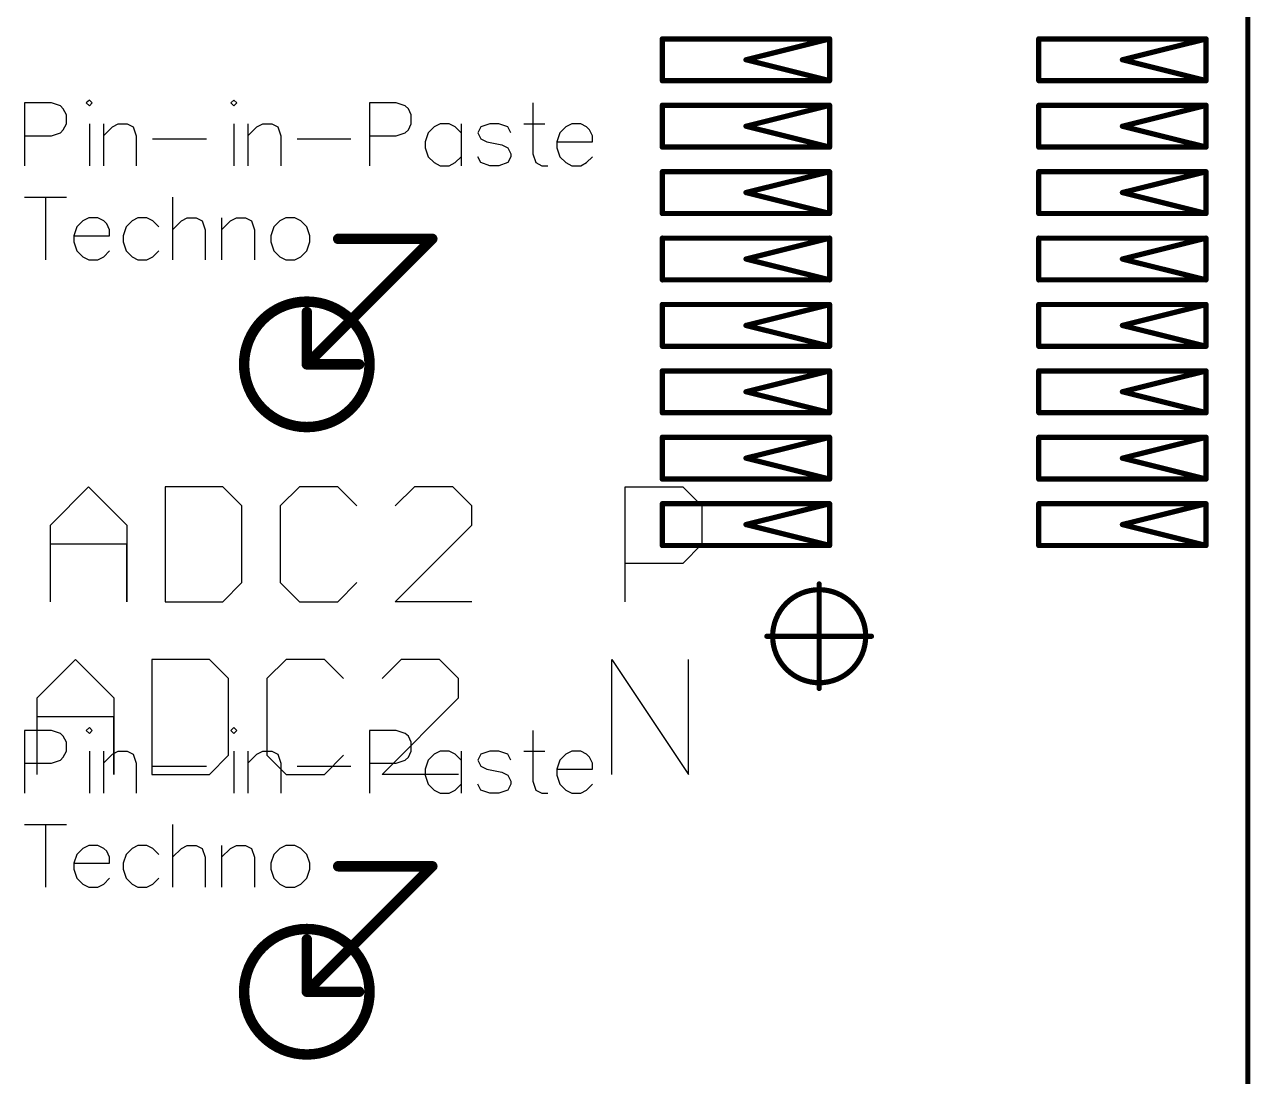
# Model space of a CAD drawing. Header units: millimetres. Extents: x 62 to 174, y 88 to 123.
# Drawn here: x 162.77 to 174.5, y 95.81 to 105.87 of the extents above; entities that cross this region are included whole.
import ezdxf

# ---------------------------------------------------------------- set-up
doc = ezdxf.new("R2010")
doc.units = ezdxf.units.MM
doc.layers.add('Mechanical1', color=6, linetype='Continuous')
doc.layers.add('Mechanical8', color=56, linetype='Continuous')

# ---------------------------------------------------------------- blocks, each defined once
blk = doc.blocks.new('AMPHENOL_SMP_MSLD_PCT_10_3')
at = {"layer": 'Mechanical8'}
for p, q in [((-2.443, 2.5), (-2.7, 2.5)), ((-2.7, 2.5), (-2.7, 1.9)), ((-2.357, 2.471), (-2.443, 2.5)), ((-2.329, 2.443), (-2.357, 2.471)), ((-2.08, 2.528), (-2.109, 2.5)), ((-2.109, 2.5), (-2.08, 2.471)), ((-2.052, 2.5), (-2.08, 2.528)), ((-2.08, 2.471), (-2.052, 2.5)), ((-0.698, 2.528), (-0.726, 2.5)), ((-0.726, 2.5), (-0.698, 2.471)), ((-0.669, 2.5), (-0.698, 2.528)), ((-0.698, 2.471), (-0.669, 2.5)), ((0.856, 2.5), (0.599, 2.5)), ((0.599, 2.5), (0.599, 1.9)), ((0.942, 2.471), (0.856, 2.5)), ((0.971, 2.443), (0.942, 2.471)), ((2.162, 2.5), (2.162, 2.014)), ((-2.3, 2.386), (-2.329, 2.443)), ((-2.3, 2.3), (-2.3, 2.386)), ((0.999, 2.386), (0.971, 2.443)), ((0.999, 2.3), (0.999, 2.386)), ((-2.357, 2.214), (-2.329, 2.243)), ((-2.329, 2.243), (-2.3, 2.3)), ((-2.08, 2.3), (-2.08, 1.9)), ((-1.946, 2.3), (-1.946, 1.9)), ((-1.946, 2.186), (-1.86, 2.271)), ((-1.86, 2.271), (-1.803, 2.3)), ((-1.803, 2.3), (-1.717, 2.3)), ((-1.717, 2.3), (-1.66, 2.271)), ((-1.66, 2.271), (-1.632, 2.186)), ((-0.698, 2.3), (-0.698, 1.9)), ((-0.563, 2.3), (-0.563, 1.9)), ((-0.563, 2.186), (-0.478, 2.271)), ((-0.478, 2.271), (-0.42, 2.3)), ((-0.42, 2.3), (-0.335, 2.3)), ((-0.335, 2.3), (-0.278, 2.271)), ((-0.278, 2.271), (-0.249, 2.186)), ((0.942, 2.214), (0.971, 2.243)), ((0.971, 2.243), (0.999, 2.3)), ((1.219, 2.271), (1.162, 2.214)), ((1.276, 2.3), (1.219, 2.271)), ((1.362, 2.3), (1.276, 2.3)), ((1.419, 2.271), (1.362, 2.3)), ((1.476, 2.214), (1.419, 2.271)), ((1.476, 2.3), (1.476, 1.9)), ((1.665, 2.271), (1.636, 2.214)), ((1.75, 2.3), (1.665, 2.271)), ((1.836, 2.3), (1.75, 2.3)), ((1.922, 2.271), (1.836, 2.3)), ((1.95, 2.214), (1.922, 2.271)), ((2.076, 2.3), (2.276, 2.3)), ((2.476, 2.271), (2.419, 2.214)), ((2.533, 2.3), (2.476, 2.271)), ((2.619, 2.3), (2.533, 2.3)), ((2.676, 2.271), (2.619, 2.3)), ((2.705, 2.243), (2.676, 2.271)), ((2.733, 2.186), (2.705, 2.243)), ((-2.7, 2.186), (-2.443, 2.186)), ((-2.443, 2.186), (-2.357, 2.214)), ((-1.632, 2.186), (-1.632, 1.9)), ((-1.475, 2.157), (-0.96, 2.157)), ((-0.249, 2.186), (-0.249, 1.9)), ((-0.092, 2.157), (0.422, 2.157)), ((0.599, 2.186), (0.856, 2.186)), ((0.856, 2.186), (0.942, 2.214)), ((1.162, 2.214), (1.133, 2.129)), ((1.133, 2.129), (1.133, 2.071)), ((1.636, 2.214), (1.665, 2.157)), ((1.665, 2.157), (1.722, 2.129)), ((1.722, 2.129), (1.865, 2.1)), ((2.419, 2.214), (2.39, 2.129)), ((2.39, 2.129), (2.733, 2.129)), ((2.39, 2.129), (2.39, 2.071)), ((2.733, 2.129), (2.733, 2.186)), ((1.133, 2.071), (1.162, 1.986)), ((1.865, 2.1), (1.922, 2.071)), ((1.922, 2.071), (1.95, 2.014)), ((1.95, 2.014), (1.95, 1.986)), ((2.162, 2.014), (2.19, 1.929)), ((2.39, 2.071), (2.419, 1.986)), ((1.162, 1.986), (1.219, 1.929)), ((1.219, 1.929), (1.276, 1.9)), ((1.276, 1.9), (1.362, 1.9)), ((1.362, 1.9), (1.419, 1.929)), ((1.419, 1.929), (1.476, 1.986)), ((1.665, 1.929), (1.636, 1.986)), ((1.75, 1.9), (1.665, 1.929)), ((1.836, 1.9), (1.75, 1.9)), ((1.922, 1.929), (1.836, 1.9)), ((1.95, 1.986), (1.922, 1.929)), ((2.19, 1.929), (2.247, 1.9)), ((2.247, 1.9), (2.305, 1.9)), ((2.419, 1.986), (2.476, 1.929)), ((2.476, 1.929), (2.533, 1.9)), ((2.533, 1.9), (2.619, 1.9)), ((2.619, 1.9), (2.676, 1.929)), ((2.676, 1.929), (2.733, 1.986)), ((-2.7, 1.6), (-2.3, 1.6)), ((-2.5, 1.6), (-2.5, 1)), ((-1.286, 1.6), (-1.286, 1)), ((-2.2, 1.314), (-2.229, 1.229)), ((-2.143, 1.371), (-2.2, 1.314)), ((-2.086, 1.4), (-2.143, 1.371)), ((-2, 1.4), (-2.086, 1.4)), ((-1.943, 1.371), (-2, 1.4)), ((-1.914, 1.343), (-1.943, 1.371)), ((-1.886, 1.286), (-1.914, 1.343)), ((-1.729, 1.314), (-1.757, 1.229)), ((-1.672, 1.371), (-1.729, 1.314)), ((-1.615, 1.4), (-1.672, 1.371)), ((-1.529, 1.4), (-1.615, 1.4)), ((-1.472, 1.371), (-1.529, 1.4)), ((-1.415, 1.314), (-1.472, 1.371)), ((-1.286, 1.286), (-1.2, 1.371)), ((-1.2, 1.371), (-1.143, 1.4)), ((-1.143, 1.4), (-1.057, 1.4)), ((-1.057, 1.4), (-1, 1.371)), ((-1, 1.371), (-0.972, 1.286)), ((-0.815, 1.4), (-0.815, 1)), ((-0.815, 1.286), (-0.729, 1.371)), ((-0.729, 1.371), (-0.672, 1.4)), ((-0.672, 1.4), (-0.586, 1.4)), ((-0.586, 1.4), (-0.529, 1.371)), ((-0.529, 1.371), (-0.5, 1.286)), ((-0.315, 1.314), (-0.343, 1.229)), ((-0.258, 1.371), (-0.315, 1.314)), ((-0.201, 1.4), (-0.258, 1.371)), ((-0.115, 1.4), (-0.201, 1.4)), ((-0.058, 1.371), (-0.115, 1.4)), ((-0.001, 1.314), (-0.058, 1.371)), ((0.028, 1.229), (-0.001, 1.314)), ((-2.229, 1.229), (-1.886, 1.229)), ((-2.229, 1.229), (-2.229, 1.171)), ((-1.886, 1.229), (-1.886, 1.286)), ((-1.757, 1.229), (-1.757, 1.171)), ((-0.972, 1.286), (-0.972, 1)), ((-0.5, 1.286), (-0.5, 1)), ((-0.343, 1.229), (-0.343, 1.171)), ((0.028, 1.171), (0.028, 1.229)), ((-2.229, 1.171), (-2.2, 1.086)), ((-2.2, 1.086), (-2.143, 1.029)), ((-1.943, 1.029), (-1.886, 1.086)), ((-1.757, 1.171), (-1.729, 1.086)), ((-1.729, 1.086), (-1.672, 1.029)), ((-1.472, 1.029), (-1.415, 1.086)), ((-0.343, 1.171), (-0.315, 1.086)), ((-0.315, 1.086), (-0.258, 1.029)), ((-0.058, 1.029), (-0.001, 1.086)), ((-0.001, 1.086), (0.028, 1.171)), ((-2.143, 1.029), (-2.086, 1)), ((-2.086, 1), (-2, 1)), ((-2, 1), (-1.943, 1.029)), ((-1.672, 1.029), (-1.615, 1)), ((-1.615, 1), (-1.529, 1)), ((-1.529, 1), (-1.472, 1.029)), ((-0.258, 1.029), (-0.201, 1)), ((-0.201, 1), (-0.115, 1)), ((-0.115, 1), (-0.058, 1.029))]:
    blk.add_line(p, q, dxfattribs=at)
at = {"layer": 'Mechanical8', "const_width": 0.1}
for points in [[(0, 0), (1.2, 1.2)], [(0.3, 1.2), (1.2, 1.2)], [(0, 0), (0, 0.5)], [(0, 0), (0.5, 0)]]:
    blk.add_lwpolyline(points, dxfattribs=at)
at = {"layer": 'Mechanical8'}
for points, const_width in [([(0.275, 1.2, 1), (0.325, 1.2, 1)], 0.05), ([(1.175, 1.2, 1), (1.225, 1.2, 1)], 0.05), ([(1.175, 1.2, 1), (1.225, 1.2, 1)], 0.05), ([(0.6, 0, 1), (-0.6, 0, 1)], 0.1), ([(-0.025, 0.5, 1), (0.025, 0.5, 1)], 0.05), ([(-0.625, 0, 1), (-0.575, 0, 1)], 0.05), ([(-0.025, 0, 1), (0.025, 0, 1)], 0.05), ([(-0.025, 0, 1), (0.025, 0, 1)], 0.05), ([(-0.025, 0, 1), (0.025, 0, 1)], 0.05), ([(0.475, 0, 1), (0.525, 0, 1)], 0.05), ([(0.575, 0, 1), (0.625, 0, 1)], 0.05)]:
    blk.add_lwpolyline(points, format="xyb", close=True, dxfattribs=dict(at, const_width=const_width))
blk = doc.blocks.new('AMPHENOL_SMP_MSLD_PCT_10_5')
at = {"layer": 'Mechanical8'}
for p, q in [((-2.443, 2.5), (-2.7, 2.5)), ((-2.7, 2.5), (-2.7, 1.9)), ((-2.357, 2.471), (-2.443, 2.5)), ((-2.329, 2.443), (-2.357, 2.471)), ((-2.08, 2.528), (-2.109, 2.5)), ((-2.109, 2.5), (-2.08, 2.471)), ((-2.052, 2.5), (-2.08, 2.528)), ((-2.08, 2.471), (-2.052, 2.5)), ((-0.698, 2.528), (-0.726, 2.5)), ((-0.726, 2.5), (-0.698, 2.471)), ((-0.669, 2.5), (-0.698, 2.528)), ((-0.698, 2.471), (-0.669, 2.5)), ((0.856, 2.5), (0.599, 2.5)), ((0.599, 2.5), (0.599, 1.9)), ((0.942, 2.471), (0.856, 2.5)), ((0.971, 2.443), (0.942, 2.471)), ((2.162, 2.5), (2.162, 2.014)), ((-2.3, 2.386), (-2.329, 2.443)), ((-2.3, 2.3), (-2.3, 2.386)), ((0.999, 2.386), (0.971, 2.443)), ((0.999, 2.3), (0.999, 2.386)), ((-2.357, 2.214), (-2.329, 2.243)), ((-2.329, 2.243), (-2.3, 2.3)), ((-2.08, 2.3), (-2.08, 1.9)), ((-1.946, 2.3), (-1.946, 1.9)), ((-1.946, 2.186), (-1.86, 2.271)), ((-1.86, 2.271), (-1.803, 2.3)), ((-1.803, 2.3), (-1.717, 2.3)), ((-1.717, 2.3), (-1.66, 2.271)), ((-1.66, 2.271), (-1.632, 2.186)), ((-0.698, 2.3), (-0.698, 1.9)), ((-0.563, 2.3), (-0.563, 1.9)), ((-0.563, 2.186), (-0.478, 2.271)), ((-0.478, 2.271), (-0.42, 2.3)), ((-0.42, 2.3), (-0.335, 2.3)), ((-0.335, 2.3), (-0.278, 2.271)), ((-0.278, 2.271), (-0.249, 2.186)), ((0.942, 2.214), (0.971, 2.243)), ((0.971, 2.243), (0.999, 2.3)), ((1.219, 2.271), (1.162, 2.214)), ((1.276, 2.3), (1.219, 2.271)), ((1.362, 2.3), (1.276, 2.3)), ((1.419, 2.271), (1.362, 2.3)), ((1.476, 2.214), (1.419, 2.271)), ((1.476, 2.3), (1.476, 1.9)), ((1.665, 2.271), (1.636, 2.214)), ((1.75, 2.3), (1.665, 2.271)), ((1.836, 2.3), (1.75, 2.3)), ((1.922, 2.271), (1.836, 2.3)), ((1.95, 2.214), (1.922, 2.271)), ((2.076, 2.3), (2.276, 2.3)), ((2.476, 2.271), (2.419, 2.214)), ((2.533, 2.3), (2.476, 2.271)), ((2.619, 2.3), (2.533, 2.3)), ((2.676, 2.271), (2.619, 2.3)), ((2.705, 2.243), (2.676, 2.271)), ((2.733, 2.186), (2.705, 2.243)), ((-2.7, 2.186), (-2.443, 2.186)), ((-2.443, 2.186), (-2.357, 2.214)), ((-1.632, 2.186), (-1.632, 1.9)), ((-1.475, 2.157), (-0.96, 2.157)), ((-0.249, 2.186), (-0.249, 1.9)), ((-0.092, 2.157), (0.422, 2.157)), ((0.599, 2.186), (0.856, 2.186)), ((0.856, 2.186), (0.942, 2.214)), ((1.162, 2.214), (1.133, 2.129)), ((1.133, 2.129), (1.133, 2.071)), ((1.636, 2.214), (1.665, 2.157)), ((1.665, 2.157), (1.722, 2.129)), ((1.722, 2.129), (1.865, 2.1)), ((2.419, 2.214), (2.39, 2.129)), ((2.39, 2.129), (2.733, 2.129)), ((2.39, 2.129), (2.39, 2.071)), ((2.733, 2.129), (2.733, 2.186)), ((1.133, 2.071), (1.162, 1.986)), ((1.865, 2.1), (1.922, 2.071)), ((1.922, 2.071), (1.95, 2.014)), ((1.95, 2.014), (1.95, 1.986)), ((2.162, 2.014), (2.19, 1.929)), ((2.39, 2.071), (2.419, 1.986)), ((1.162, 1.986), (1.219, 1.929)), ((1.219, 1.929), (1.276, 1.9)), ((1.276, 1.9), (1.362, 1.9)), ((1.362, 1.9), (1.419, 1.929)), ((1.419, 1.929), (1.476, 1.986)), ((1.665, 1.929), (1.636, 1.986)), ((1.75, 1.9), (1.665, 1.929)), ((1.836, 1.9), (1.75, 1.9)), ((1.922, 1.929), (1.836, 1.9)), ((1.95, 1.986), (1.922, 1.929)), ((2.19, 1.929), (2.247, 1.9)), ((2.247, 1.9), (2.305, 1.9)), ((2.419, 1.986), (2.476, 1.929)), ((2.476, 1.929), (2.533, 1.9)), ((2.533, 1.9), (2.619, 1.9)), ((2.619, 1.9), (2.676, 1.929)), ((2.676, 1.929), (2.733, 1.986)), ((-2.7, 1.6), (-2.3, 1.6)), ((-2.5, 1.6), (-2.5, 1)), ((-1.286, 1.6), (-1.286, 1)), ((-2.2, 1.314), (-2.229, 1.229)), ((-2.143, 1.371), (-2.2, 1.314)), ((-2.086, 1.4), (-2.143, 1.371)), ((-2, 1.4), (-2.086, 1.4)), ((-1.943, 1.371), (-2, 1.4)), ((-1.914, 1.343), (-1.943, 1.371)), ((-1.886, 1.286), (-1.914, 1.343)), ((-1.729, 1.314), (-1.757, 1.229)), ((-1.672, 1.371), (-1.729, 1.314)), ((-1.615, 1.4), (-1.672, 1.371)), ((-1.529, 1.4), (-1.615, 1.4)), ((-1.472, 1.371), (-1.529, 1.4)), ((-1.415, 1.314), (-1.472, 1.371)), ((-1.286, 1.286), (-1.2, 1.371)), ((-1.2, 1.371), (-1.143, 1.4)), ((-1.143, 1.4), (-1.057, 1.4)), ((-1.057, 1.4), (-1, 1.371)), ((-1, 1.371), (-0.972, 1.286)), ((-0.815, 1.4), (-0.815, 1)), ((-0.815, 1.286), (-0.729, 1.371)), ((-0.729, 1.371), (-0.672, 1.4)), ((-0.672, 1.4), (-0.586, 1.4)), ((-0.586, 1.4), (-0.529, 1.371)), ((-0.529, 1.371), (-0.5, 1.286)), ((-0.315, 1.314), (-0.343, 1.229)), ((-0.258, 1.371), (-0.315, 1.314)), ((-0.201, 1.4), (-0.258, 1.371)), ((-0.115, 1.4), (-0.201, 1.4)), ((-0.058, 1.371), (-0.115, 1.4)), ((-0.001, 1.314), (-0.058, 1.371)), ((0.028, 1.229), (-0.001, 1.314)), ((-2.229, 1.229), (-1.886, 1.229)), ((-2.229, 1.229), (-2.229, 1.171)), ((-1.886, 1.229), (-1.886, 1.286)), ((-1.757, 1.229), (-1.757, 1.171)), ((-0.972, 1.286), (-0.972, 1)), ((-0.5, 1.286), (-0.5, 1)), ((-0.343, 1.229), (-0.343, 1.171)), ((0.028, 1.171), (0.028, 1.229)), ((-2.229, 1.171), (-2.2, 1.086)), ((-2.2, 1.086), (-2.143, 1.029)), ((-1.943, 1.029), (-1.886, 1.086)), ((-1.757, 1.171), (-1.729, 1.086)), ((-1.729, 1.086), (-1.672, 1.029)), ((-1.472, 1.029), (-1.415, 1.086)), ((-0.343, 1.171), (-0.315, 1.086)), ((-0.315, 1.086), (-0.258, 1.029)), ((-0.058, 1.029), (-0.001, 1.086)), ((-0.001, 1.086), (0.028, 1.171)), ((-2.143, 1.029), (-2.086, 1)), ((-2.086, 1), (-2, 1)), ((-2, 1), (-1.943, 1.029)), ((-1.672, 1.029), (-1.615, 1)), ((-1.615, 1), (-1.529, 1)), ((-1.529, 1), (-1.472, 1.029)), ((-0.258, 1.029), (-0.201, 1)), ((-0.201, 1), (-0.115, 1)), ((-0.115, 1), (-0.058, 1.029))]:
    blk.add_line(p, q, dxfattribs=at)
at = {"layer": 'Mechanical8', "const_width": 0.1}
for points in [[(0, 0), (1.2, 1.2)], [(0.3, 1.2), (1.2, 1.2)], [(0, 0), (0, 0.5)], [(0, 0), (0.5, 0)]]:
    blk.add_lwpolyline(points, dxfattribs=at)
at = {"layer": 'Mechanical8'}
for points, const_width in [([(0.275, 1.2, 1), (0.325, 1.2, 1)], 0.05), ([(1.175, 1.2, 1), (1.225, 1.2, 1)], 0.05), ([(1.175, 1.2, 1), (1.225, 1.2, 1)], 0.05), ([(0.6, 0, 1), (-0.6, 0, 1)], 0.1), ([(-0.025, 0.5, 1), (0.025, 0.5, 1)], 0.05), ([(-0.625, 0, 1), (-0.575, 0, 1)], 0.05), ([(-0.025, 0, 1), (0.025, 0, 1)], 0.05), ([(-0.025, 0, 1), (0.025, 0, 1)], 0.05), ([(-0.025, 0, 1), (0.025, 0, 1)], 0.05), ([(0.475, 0, 1), (0.525, 0, 1)], 0.05), ([(0.575, 0, 1), (0.625, 0, 1)], 0.05)]:
    blk.add_lwpolyline(points, format="xyb", close=True, dxfattribs=dict(at, const_width=const_width))
blk = doc.blocks.new('SAMTEC_LSS_120_03_L_DV_A_100')
at = {"layer": 'Mechanical8', "const_width": 0.05}
for points in [[(-6.232, 2.6), (-5.833, 2.6)], [(-6.232, 2.6), (-6.232, 1)], [(-5.833, 2.6), (-5.833, 1)], [(-5.597, 2.6), (-5.198, 2.6)], [(-5.597, 2.6), (-5.597, 1)], [(-5.198, 2.6), (-5.198, 1)], [(-4.962, 2.6), (-4.563, 2.6)], [(-4.962, 2.6), (-4.962, 1)], [(-4.563, 2.6), (-4.563, 1)], [(-4.327, 2.6), (-3.928, 2.6)], [(-4.327, 2.6), (-4.327, 1)], [(-3.928, 2.6), (-3.928, 1)], [(-3.692, 2.6), (-3.293, 2.6)], [(-3.692, 2.6), (-3.692, 1)], [(-3.293, 2.6), (-3.293, 1)], [(-3.057, 2.6), (-2.658, 2.6)], [(-3.057, 2.6), (-3.057, 1)], [(-2.658, 2.6), (-2.658, 1)], [(-2.422, 2.6), (-2.023, 2.6)], [(-2.422, 2.6), (-2.422, 1)], [(-2.023, 2.6), (-2.023, 1)], [(-1.787, 2.6), (-1.388, 2.6)], [(-1.787, 2.6), (-1.787, 1)], [(-1.388, 2.6), (-1.388, 1)], [(-6.032, 1.8), (-6.232, 1)], [(-6.032, 1.8), (-5.833, 1)], [(-5.397, 1.8), (-5.597, 1)], [(-5.397, 1.8), (-5.198, 1)], [(-4.762, 1.8), (-4.962, 1)], [(-4.762, 1.8), (-4.563, 1)], [(-4.128, 1.8), (-4.327, 1)], [(-4.128, 1.8), (-3.928, 1)], [(-3.493, 1.8), (-3.692, 1)], [(-3.493, 1.8), (-3.293, 1)], [(-2.857, 1.8), (-3.057, 1)], [(-2.857, 1.8), (-2.658, 1)], [(-2.223, 1.8), (-2.422, 1)], [(-2.223, 1.8), (-2.023, 1)], [(-1.587, 1.8), (-1.787, 1)], [(-1.587, 1.8), (-1.388, 1)], [(-7.1, 1.6), (-7.1, 1.1)], [(-7.6, 1.1), (-7.1, 1.1)], [(-7.1, 1.1), (-7.1, 0.6)], [(-7.1, 1.1), (-6.6, 1.1)], [(-6.232, 1), (-5.833, 1)], [(-5.597, 1), (-5.198, 1)], [(-4.962, 1), (-4.563, 1)], [(-4.327, 1), (-3.928, 1)], [(-3.692, 1), (-3.293, 1)], [(-3.057, 1), (-2.658, 1)], [(-2.422, 1), (-2.023, 1)], [(-1.787, 1), (-1.388, 1)], [(-6.232, -1), (-5.833, -1)], [(-6.232, -1), (-6.232, -2.6)], [(-5.833, -1), (-5.833, -2.6)], [(-5.597, -1), (-5.198, -1)], [(-5.597, -1), (-5.597, -2.6)], [(-5.198, -1), (-5.198, -2.6)], [(-4.962, -1), (-4.563, -1)], [(-4.962, -1), (-4.962, -2.6)], [(-4.563, -1), (-4.563, -2.6)], [(-4.327, -1), (-3.928, -1)], [(-4.327, -1), (-4.327, -2.6)], [(-3.928, -1), (-3.928, -2.6)], [(-3.692, -1), (-3.293, -1)], [(-3.692, -1), (-3.692, -2.6)], [(-3.293, -1), (-3.293, -2.6)], [(-3.057, -1), (-2.658, -1)], [(-3.057, -1), (-3.057, -2.6)], [(-2.658, -1), (-2.658, -2.6)], [(-2.422, -1), (-2.023, -1)], [(-2.422, -1), (-2.422, -2.6)], [(-2.023, -1), (-2.023, -2.6)], [(-1.787, -1), (-1.388, -1)], [(-1.787, -1), (-1.787, -2.6)], [(-1.388, -1), (-1.388, -2.6)], [(-6.032, -1.8), (-6.232, -2.6)], [(-6.032, -1.8), (-5.833, -2.6)], [(-5.397, -1.8), (-5.597, -2.6)], [(-5.397, -1.8), (-5.198, -2.6)], [(-4.762, -1.8), (-4.962, -2.6)], [(-4.762, -1.8), (-4.563, -2.6)], [(-4.128, -1.8), (-4.327, -2.6)], [(-4.128, -1.8), (-3.928, -2.6)], [(-3.493, -1.8), (-3.692, -2.6)], [(-3.493, -1.8), (-3.293, -2.6)], [(-2.857, -1.8), (-3.057, -2.6)], [(-2.857, -1.8), (-2.658, -2.6)], [(-2.223, -1.8), (-2.422, -2.6)], [(-2.223, -1.8), (-2.023, -2.6)], [(-1.587, -1.8), (-1.787, -2.6)], [(-1.587, -1.8), (-1.388, -2.6)], [(-6.232, -2.6), (-5.833, -2.6)], [(-5.597, -2.6), (-5.198, -2.6)], [(-4.962, -2.6), (-4.563, -2.6)], [(-4.327, -2.6), (-3.928, -2.6)], [(-3.692, -2.6), (-3.293, -2.6)], [(-3.057, -2.6), (-2.658, -2.6)], [(-2.422, -2.6), (-2.023, -2.6)], [(-1.787, -2.6), (-1.388, -2.6)]]:
    blk.add_lwpolyline(points, dxfattribs=at)
at = {"layer": 'Mechanical8'}
for points, const_width in [([(-6.245, 2.6, 1), (-6.22, 2.6, 1)], 0.025), ([(-6.245, 2.6, 1), (-6.22, 2.6, 1)], 0.025), ([(-5.845, 2.6, 1), (-5.82, 2.6, 1)], 0.025), ([(-5.845, 2.6, 1), (-5.82, 2.6, 1)], 0.025), ([(-5.61, 2.6, 1), (-5.585, 2.6, 1)], 0.025), ([(-5.61, 2.6, 1), (-5.585, 2.6, 1)], 0.025), ([(-5.21, 2.6, 1), (-5.185, 2.6, 1)], 0.025), ([(-5.21, 2.6, 1), (-5.185, 2.6, 1)], 0.025), ([(-4.975, 2.6, 1), (-4.95, 2.6, 1)], 0.025), ([(-4.975, 2.6, 1), (-4.95, 2.6, 1)], 0.025), ([(-4.575, 2.6, 1), (-4.55, 2.6, 1)], 0.025), ([(-4.575, 2.6, 1), (-4.55, 2.6, 1)], 0.025), ([(-4.34, 2.6, 1), (-4.315, 2.6, 1)], 0.025), ([(-4.34, 2.6, 1), (-4.315, 2.6, 1)], 0.025), ([(-3.94, 2.6, 1), (-3.915, 2.6, 1)], 0.025), ([(-3.94, 2.6, 1), (-3.915, 2.6, 1)], 0.025), ([(-3.705, 2.6, 1), (-3.68, 2.6, 1)], 0.025), ([(-3.705, 2.6, 1), (-3.68, 2.6, 1)], 0.025), ([(-3.305, 2.6, 1), (-3.28, 2.6, 1)], 0.025), ([(-3.305, 2.6, 1), (-3.28, 2.6, 1)], 0.025), ([(-3.07, 2.6, 1), (-3.045, 2.6, 1)], 0.025), ([(-3.07, 2.6, 1), (-3.045, 2.6, 1)], 0.025), ([(-2.67, 2.6, 1), (-2.645, 2.6, 1)], 0.025), ([(-2.67, 2.6, 1), (-2.645, 2.6, 1)], 0.025), ([(-2.435, 2.6, 1), (-2.41, 2.6, 1)], 0.025), ([(-2.435, 2.6, 1), (-2.41, 2.6, 1)], 0.025), ([(-2.035, 2.6, 1), (-2.01, 2.6, 1)], 0.025), ([(-2.035, 2.6, 1), (-2.01, 2.6, 1)], 0.025), ([(-1.8, 2.6, 1), (-1.775, 2.6, 1)], 0.025), ([(-1.8, 2.6, 1), (-1.775, 2.6, 1)], 0.025), ([(-1.4, 2.6, 1), (-1.375, 2.6, 1)], 0.025), ([(-1.4, 2.6, 1), (-1.375, 2.6, 1)], 0.025), ([(-6.045, 1.8, 1), (-6.02, 1.8, 1)], 0.025), ([(-6.045, 1.8, 1), (-6.02, 1.8, 1)], 0.025), ([(-5.41, 1.8, 1), (-5.385, 1.8, 1)], 0.025), ([(-5.41, 1.8, 1), (-5.385, 1.8, 1)], 0.025), ([(-4.775, 1.8, 1), (-4.75, 1.8, 1)], 0.025), ([(-4.775, 1.8, 1), (-4.75, 1.8, 1)], 0.025), ([(-4.14, 1.8, 1), (-4.115, 1.8, 1)], 0.025), ([(-4.14, 1.8, 1), (-4.115, 1.8, 1)], 0.025), ([(-3.505, 1.8, 1), (-3.48, 1.8, 1)], 0.025), ([(-3.505, 1.8, 1), (-3.48, 1.8, 1)], 0.025), ([(-2.87, 1.8, 1), (-2.845, 1.8, 1)], 0.025), ([(-2.87, 1.8, 1), (-2.845, 1.8, 1)], 0.025), ([(-2.235, 1.8, 1), (-2.21, 1.8, 1)], 0.025), ([(-2.235, 1.8, 1), (-2.21, 1.8, 1)], 0.025), ([(-1.6, 1.8, 1), (-1.575, 1.8, 1)], 0.025), ([(-1.6, 1.8, 1), (-1.575, 1.8, 1)], 0.025), ([(-6.655, 1.1, 1), (-7.545, 1.1, 1)], 0.05), ([(-7.113, 1.6, 1), (-7.088, 1.6, 1)], 0.025), ([(-7.612, 1.1, 1), (-7.588, 1.1, 1)], 0.025), ([(-7.558, 1.1, 1), (-7.533, 1.1, 1)], 0.025), ([(-7.113, 1.1, 1), (-7.088, 1.1, 1)], 0.025), ([(-7.113, 1.1, 1), (-7.088, 1.1, 1)], 0.025), ([(-7.113, 1.1, 1), (-7.088, 1.1, 1)], 0.025), ([(-7.113, 1.1, 1), (-7.088, 1.1, 1)], 0.025), ([(-6.668, 1.1, 1), (-6.643, 1.1, 1)], 0.025), ([(-6.612, 1.1, 1), (-6.588, 1.1, 1)], 0.025), ([(-6.245, 1, 1), (-6.22, 1, 1)], 0.025), ([(-6.245, 1, 1), (-6.22, 1, 1)], 0.025), ([(-6.245, 1, 1), (-6.22, 1, 1)], 0.025), ([(-5.845, 1, 1), (-5.82, 1, 1)], 0.025), ([(-5.845, 1, 1), (-5.82, 1, 1)], 0.025), ([(-5.845, 1, 1), (-5.82, 1, 1)], 0.025), ([(-5.61, 1, 1), (-5.585, 1, 1)], 0.025), ([(-5.61, 1, 1), (-5.585, 1, 1)], 0.025), ([(-5.61, 1, 1), (-5.585, 1, 1)], 0.025), ([(-5.21, 1, 1), (-5.185, 1, 1)], 0.025), ([(-5.21, 1, 1), (-5.185, 1, 1)], 0.025), ([(-5.21, 1, 1), (-5.185, 1, 1)], 0.025), ([(-4.975, 1, 1), (-4.95, 1, 1)], 0.025), ([(-4.975, 1, 1), (-4.95, 1, 1)], 0.025), ([(-4.975, 1, 1), (-4.95, 1, 1)], 0.025), ([(-4.575, 1, 1), (-4.55, 1, 1)], 0.025), ([(-4.575, 1, 1), (-4.55, 1, 1)], 0.025), ([(-4.575, 1, 1), (-4.55, 1, 1)], 0.025), ([(-4.34, 1, 1), (-4.315, 1, 1)], 0.025), ([(-4.34, 1, 1), (-4.315, 1, 1)], 0.025), ([(-4.34, 1, 1), (-4.315, 1, 1)], 0.025), ([(-3.94, 1, 1), (-3.915, 1, 1)], 0.025), ([(-3.94, 1, 1), (-3.915, 1, 1)], 0.025), ([(-3.94, 1, 1), (-3.915, 1, 1)], 0.025), ([(-3.705, 1, 1), (-3.68, 1, 1)], 0.025), ([(-3.705, 1, 1), (-3.68, 1, 1)], 0.025), ([(-3.705, 1, 1), (-3.68, 1, 1)], 0.025), ([(-3.305, 1, 1), (-3.28, 1, 1)], 0.025), ([(-3.305, 1, 1), (-3.28, 1, 1)], 0.025), ([(-3.305, 1, 1), (-3.28, 1, 1)], 0.025), ([(-3.07, 1, 1), (-3.045, 1, 1)], 0.025), ([(-3.07, 1, 1), (-3.045, 1, 1)], 0.025), ([(-3.07, 1, 1), (-3.045, 1, 1)], 0.025), ([(-2.67, 1, 1), (-2.645, 1, 1)], 0.025), ([(-2.67, 1, 1), (-2.645, 1, 1)], 0.025), ([(-2.67, 1, 1), (-2.645, 1, 1)], 0.025), ([(-2.435, 1, 1), (-2.41, 1, 1)], 0.025), ([(-2.435, 1, 1), (-2.41, 1, 1)], 0.025), ([(-2.435, 1, 1), (-2.41, 1, 1)], 0.025), ([(-2.035, 1, 1), (-2.01, 1, 1)], 0.025), ([(-2.035, 1, 1), (-2.01, 1, 1)], 0.025), ([(-2.035, 1, 1), (-2.01, 1, 1)], 0.025), ([(-1.8, 1, 1), (-1.775, 1, 1)], 0.025), ([(-1.8, 1, 1), (-1.775, 1, 1)], 0.025), ([(-1.8, 1, 1), (-1.775, 1, 1)], 0.025), ([(-1.4, 1, 1), (-1.375, 1, 1)], 0.025), ([(-1.4, 1, 1), (-1.375, 1, 1)], 0.025), ([(-1.4, 1, 1), (-1.375, 1, 1)], 0.025), ([(-7.113, 0.6, 1), (-7.088, 0.6, 1)], 0.025), ([(-6.245, -1, 1), (-6.22, -1, 1)], 0.025), ([(-6.245, -1, 1), (-6.22, -1, 1)], 0.025), ([(-5.845, -1, 1), (-5.82, -1, 1)], 0.025), ([(-5.845, -1, 1), (-5.82, -1, 1)], 0.025), ([(-5.61, -1, 1), (-5.585, -1, 1)], 0.025), ([(-5.61, -1, 1), (-5.585, -1, 1)], 0.025), ([(-5.21, -1, 1), (-5.185, -1, 1)], 0.025), ([(-5.21, -1, 1), (-5.185, -1, 1)], 0.025), ([(-4.975, -1, 1), (-4.95, -1, 1)], 0.025), ([(-4.975, -1, 1), (-4.95, -1, 1)], 0.025), ([(-4.575, -1, 1), (-4.55, -1, 1)], 0.025), ([(-4.575, -1, 1), (-4.55, -1, 1)], 0.025), ([(-4.34, -1, 1), (-4.315, -1, 1)], 0.025), ([(-4.34, -1, 1), (-4.315, -1, 1)], 0.025), ([(-3.94, -1, 1), (-3.915, -1, 1)], 0.025), ([(-3.94, -1, 1), (-3.915, -1, 1)], 0.025), ([(-3.705, -1, 1), (-3.68, -1, 1)], 0.025), ([(-3.705, -1, 1), (-3.68, -1, 1)], 0.025), ([(-3.305, -1, 1), (-3.28, -1, 1)], 0.025), ([(-3.305, -1, 1), (-3.28, -1, 1)], 0.025), ([(-3.07, -1, 1), (-3.045, -1, 1)], 0.025), ([(-3.07, -1, 1), (-3.045, -1, 1)], 0.025), ([(-2.67, -1, 1), (-2.645, -1, 1)], 0.025), ([(-2.67, -1, 1), (-2.645, -1, 1)], 0.025), ([(-2.435, -1, 1), (-2.41, -1, 1)], 0.025), ([(-2.435, -1, 1), (-2.41, -1, 1)], 0.025), ([(-2.035, -1, 1), (-2.01, -1, 1)], 0.025), ([(-2.035, -1, 1), (-2.01, -1, 1)], 0.025), ([(-1.8, -1, 1), (-1.775, -1, 1)], 0.025), ([(-1.8, -1, 1), (-1.775, -1, 1)], 0.025), ([(-1.4, -1, 1), (-1.375, -1, 1)], 0.025), ([(-1.4, -1, 1), (-1.375, -1, 1)], 0.025), ([(-6.045, -1.8, 1), (-6.02, -1.8, 1)], 0.025), ([(-6.045, -1.8, 1), (-6.02, -1.8, 1)], 0.025), ([(-5.41, -1.8, 1), (-5.385, -1.8, 1)], 0.025), ([(-5.41, -1.8, 1), (-5.385, -1.8, 1)], 0.025), ([(-4.775, -1.8, 1), (-4.75, -1.8, 1)], 0.025), ([(-4.775, -1.8, 1), (-4.75, -1.8, 1)], 0.025), ([(-4.14, -1.8, 1), (-4.115, -1.8, 1)], 0.025), ([(-4.14, -1.8, 1), (-4.115, -1.8, 1)], 0.025), ([(-3.505, -1.8, 1), (-3.48, -1.8, 1)], 0.025), ([(-3.505, -1.8, 1), (-3.48, -1.8, 1)], 0.025), ([(-2.87, -1.8, 1), (-2.845, -1.8, 1)], 0.025), ([(-2.87, -1.8, 1), (-2.845, -1.8, 1)], 0.025), ([(-2.235, -1.8, 1), (-2.21, -1.8, 1)], 0.025), ([(-2.235, -1.8, 1), (-2.21, -1.8, 1)], 0.025), ([(-1.6, -1.8, 1), (-1.575, -1.8, 1)], 0.025), ([(-1.6, -1.8, 1), (-1.575, -1.8, 1)], 0.025), ([(-6.245, -2.6, 1), (-6.22, -2.6, 1)], 0.025), ([(-6.245, -2.6, 1), (-6.22, -2.6, 1)], 0.025), ([(-6.245, -2.6, 1), (-6.22, -2.6, 1)], 0.025), ([(-5.845, -2.6, 1), (-5.82, -2.6, 1)], 0.025), ([(-5.845, -2.6, 1), (-5.82, -2.6, 1)], 0.025), ([(-5.845, -2.6, 1), (-5.82, -2.6, 1)], 0.025), ([(-5.61, -2.6, 1), (-5.585, -2.6, 1)], 0.025), ([(-5.61, -2.6, 1), (-5.585, -2.6, 1)], 0.025), ([(-5.61, -2.6, 1), (-5.585, -2.6, 1)], 0.025), ([(-5.21, -2.6, 1), (-5.185, -2.6, 1)], 0.025), ([(-5.21, -2.6, 1), (-5.185, -2.6, 1)], 0.025), ([(-5.21, -2.6, 1), (-5.185, -2.6, 1)], 0.025), ([(-4.975, -2.6, 1), (-4.95, -2.6, 1)], 0.025), ([(-4.975, -2.6, 1), (-4.95, -2.6, 1)], 0.025), ([(-4.975, -2.6, 1), (-4.95, -2.6, 1)], 0.025), ([(-4.575, -2.6, 1), (-4.55, -2.6, 1)], 0.025), ([(-4.575, -2.6, 1), (-4.55, -2.6, 1)], 0.025), ([(-4.575, -2.6, 1), (-4.55, -2.6, 1)], 0.025), ([(-4.34, -2.6, 1), (-4.315, -2.6, 1)], 0.025), ([(-4.34, -2.6, 1), (-4.315, -2.6, 1)], 0.025), ([(-4.34, -2.6, 1), (-4.315, -2.6, 1)], 0.025), ([(-3.94, -2.6, 1), (-3.915, -2.6, 1)], 0.025), ([(-3.94, -2.6, 1), (-3.915, -2.6, 1)], 0.025), ([(-3.94, -2.6, 1), (-3.915, -2.6, 1)], 0.025), ([(-3.705, -2.6, 1), (-3.68, -2.6, 1)], 0.025), ([(-3.705, -2.6, 1), (-3.68, -2.6, 1)], 0.025), ([(-3.705, -2.6, 1), (-3.68, -2.6, 1)], 0.025), ([(-3.305, -2.6, 1), (-3.28, -2.6, 1)], 0.025), ([(-3.305, -2.6, 1), (-3.28, -2.6, 1)], 0.025), ([(-3.305, -2.6, 1), (-3.28, -2.6, 1)], 0.025), ([(-3.07, -2.6, 1), (-3.045, -2.6, 1)], 0.025), ([(-3.07, -2.6, 1), (-3.045, -2.6, 1)], 0.025), ([(-3.07, -2.6, 1), (-3.045, -2.6, 1)], 0.025), ([(-2.67, -2.6, 1), (-2.645, -2.6, 1)], 0.025), ([(-2.67, -2.6, 1), (-2.645, -2.6, 1)], 0.025), ([(-2.67, -2.6, 1), (-2.645, -2.6, 1)], 0.025), ([(-2.435, -2.6, 1), (-2.41, -2.6, 1)], 0.025), ([(-2.435, -2.6, 1), (-2.41, -2.6, 1)], 0.025), ([(-2.435, -2.6, 1), (-2.41, -2.6, 1)], 0.025), ([(-2.035, -2.6, 1), (-2.01, -2.6, 1)], 0.025), ([(-2.035, -2.6, 1), (-2.01, -2.6, 1)], 0.025), ([(-2.035, -2.6, 1), (-2.01, -2.6, 1)], 0.025), ([(-1.8, -2.6, 1), (-1.775, -2.6, 1)], 0.025), ([(-1.8, -2.6, 1), (-1.775, -2.6, 1)], 0.025), ([(-1.8, -2.6, 1), (-1.775, -2.6, 1)], 0.025), ([(-1.4, -2.6, 1), (-1.375, -2.6, 1)], 0.025), ([(-1.4, -2.6, 1), (-1.375, -2.6, 1)], 0.025), ([(-1.4, -2.6, 1), (-1.375, -2.6, 1)], 0.025)]:
    blk.add_lwpolyline(points, format="xyb", close=True, dxfattribs=dict(at, const_width=const_width))

msp = doc.modelspace()

# ---------------------------------------------------------------- linework, layer by layer
at = {"layer": 'Mechanical1', "const_width": 0.05}
msp.add_lwpolyline([(174.472, 89.875), (174.472, 121.875)], dxfattribs=at)
at = {"layer": 'Mechanical8'}
for p, q in [((163.019, 101.087), (163.385, 101.454)), ((163.385, 101.454), (163.752, 101.087)), ((164.118, 101.454), (164.118, 100.354)), ((164.668, 101.454), (164.118, 101.454)), ((164.851, 101.271), (164.668, 101.454)), ((165.401, 101.454), (165.218, 101.271)), ((165.768, 101.454), (165.401, 101.454)), ((165.951, 101.271), (165.768, 101.454)), ((166.501, 101.454), (166.318, 101.271)), ((166.867, 101.454), (166.501, 101.454)), ((167.051, 101.271), (166.867, 101.454)), ((168.517, 100.354), (168.517, 101.454)), ((168.517, 101.454), (169.067, 101.454)), ((169.067, 101.454), (169.25, 101.271)), ((164.851, 100.538), (164.851, 101.271)), ((165.218, 101.271), (165.218, 100.538)), ((167.051, 101.087), (167.051, 101.271)), ((169.25, 101.271), (169.25, 100.904)), ((163.019, 100.354), (163.019, 101.087)), ((163.752, 101.087), (163.752, 100.354)), ((166.318, 100.354), (167.051, 101.087)), ((163.752, 100.904), (163.019, 100.904)), ((163.752, 100.354), (163.752, 100.904)), ((169.25, 100.904), (169.067, 100.721)), ((169.067, 100.721), (168.517, 100.721)), ((164.668, 100.354), (164.851, 100.538)), ((165.218, 100.538), (165.401, 100.354)), ((165.768, 100.354), (165.951, 100.538)), ((164.118, 100.354), (164.668, 100.354)), ((165.401, 100.354), (165.768, 100.354)), ((167.051, 100.354), (166.318, 100.354)), ((162.892, 99.436), (163.258, 99.803)), ((163.258, 99.803), (163.625, 99.436)), ((163.991, 99.803), (163.991, 98.703)), ((164.541, 99.803), (163.991, 99.803)), ((164.724, 99.62), (164.541, 99.803)), ((165.274, 99.803), (165.091, 99.62)), ((165.641, 99.803), (165.274, 99.803)), ((165.824, 99.62), (165.641, 99.803)), ((166.374, 99.803), (166.191, 99.62)), ((166.74, 99.803), (166.374, 99.803)), ((166.924, 99.62), (166.74, 99.803)), ((168.39, 98.703), (168.39, 99.803)), ((168.39, 99.803), (169.123, 98.703)), ((169.123, 98.703), (169.123, 99.803)), ((164.724, 98.887), (164.724, 99.62)), ((165.091, 99.62), (165.091, 98.887)), ((166.924, 99.436), (166.924, 99.62)), ((162.892, 98.703), (162.892, 99.436)), ((163.625, 99.436), (163.625, 98.703)), ((166.191, 98.703), (166.924, 99.436)), ((163.625, 99.253), (162.892, 99.253)), ((163.625, 98.703), (163.625, 99.253)), ((164.541, 98.703), (164.724, 98.887)), ((165.091, 98.887), (165.274, 98.703)), ((165.641, 98.703), (165.824, 98.887)), ((163.991, 98.703), (164.541, 98.703)), ((165.274, 98.703), (165.641, 98.703)), ((166.924, 98.703), (166.191, 98.703))]:
    msp.add_line(p, q, dxfattribs=at)

# ---------------------------------------------------------------- block references
at = {"rotation": 90}
msp.add_blockref('SAMTEC_LSS_120_03_L_DV_A_100', (171.472, 107.125), dxfattribs=at)
for name, p in [('AMPHENOL_SMP_MSLD_PCT_10_5', (165.472, 102.625)), ('AMPHENOL_SMP_MSLD_PCT_10_3', (165.472, 96.625))]:
    msp.add_blockref(name, p)

doc.saveas('drawing.dxf')
